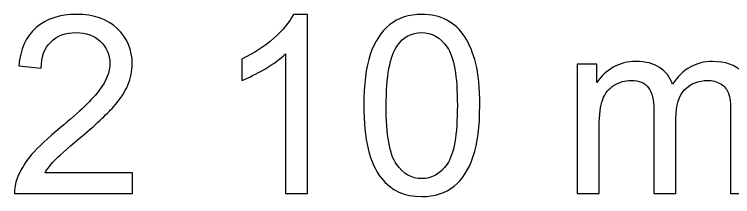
# Model space of a CAD drawing. Header units: centimetres. Extents: x -93 to 10, y -23 to 17.
# Drawn here: x -2.591 to 2.295, y 2.101 to 3.339 of the extents above; entities that cross this region are included whole.
import ezdxf

# ---------------------------------------------------------------- set-up
doc = ezdxf.new("R2010")
doc.units = ezdxf.units.CM
doc.header["$MEASUREMENT"] = 0
doc.layers.add('CASE_LAYER', color=7, linetype='Continuous')

msp = doc.modelspace()

# ---------------------------------------------------------------- linework, layer by layer
at = {"layer": 'CASE_LAYER', "color": 250}
for points, knots in [([(-1.78764, 2.26356), (-1.78764, 2.26356), (-1.78764, 2.12132), (-1.78764, 2.12132), (-1.78764, 2.12132), (-2.59028, 2.12132), (-2.59028, 2.12132), (-2.59141, 2.15716), (-2.58549, 2.19159), (-2.57279, 2.2249), (-2.55218, 2.27936), (-2.51916, 2.33327), (-2.47373, 2.38604), (-2.42829, 2.43882), (-2.36338, 2.49978), (-2.27899, 2.56892), (-2.14776, 2.67701), (-2.05858, 2.76253), (-2.01201, 2.82575), (-1.96516, 2.88896), (-1.94174, 2.94879), (-1.94174, 3.00524), (-1.94174, 3.06422), (-1.9629, 3.11389), (-2.00524, 3.15453), (-2.04757, 3.19489), (-2.10289, 3.21521), (-2.1709, 3.21521), (-2.24287, 3.21521), (-2.30044, 3.19376), (-2.34362, 3.15086), (-2.3868, 3.10825), (-2.40853, 3.04898), (-2.4091, 2.97307), (-2.4091, 2.97307), (-2.5615, 2.9883), (-2.5615, 2.9883), (-2.55105, 3.10232), (-2.51154, 3.18925), (-2.44325, 3.24908), (-2.37467, 3.30891), (-2.28294, 3.33882), (-2.16752, 3.33882), (-2.05124, 3.33882), (-1.95895, 3.30665), (-1.89122, 3.24202), (-1.8232, 3.17739), (-1.78934, 3.09724), (-1.78934, 3.00185), (-1.78934, 2.95331), (-1.79922, 2.90561), (-1.81925, 2.85877), (-1.83901, 2.81163), (-1.87203, 2.76225), (-1.91803, 2.71032), (-1.96432, 2.65867), (-2.0408, 2.58727), (-2.14748, 2.49696), (-2.23694, 2.42189), (-2.29452, 2.37109), (-2.31992, 2.34428), (-2.34532, 2.31746), (-2.3662, 2.29065), (-2.38285, 2.26356), (-2.38285, 2.26356), (-1.78764, 2.26356), (-1.78764, 2.26356)], [0, 0, 0, 0, 0.0454545, 0.0454545, 0.0454545, 0.0909091, 0.0909091, 0.0909091, 0.1363636, 0.1363636, 0.1363636, 0.1818182, 0.1818182, 0.1818182, 0.2272727, 0.2272727, 0.2272727, 0.2727273, 0.2727273, 0.2727273, 0.3181818, 0.3181818, 0.3181818, 0.3636364, 0.3636364, 0.3636364, 0.4090909, 0.4090909, 0.4090909, 0.4545455, 0.4545455, 0.4545455, 0.5, 0.5, 0.5, 0.5454545, 0.5454545, 0.5454545, 0.5909091, 0.5909091, 0.5909091, 0.6363636, 0.6363636, 0.6363636, 0.6818182, 0.6818182, 0.6818182, 0.7272727, 0.7272727, 0.7272727, 0.7727273, 0.7727273, 0.7727273, 0.8181818, 0.8181818, 0.8181818, 0.8636364, 0.8636364, 0.8636364, 0.9090909, 0.9090909, 0.9090909, 0.9545455, 0.9545455, 0.9545455, 1, 1, 1, 1]), ([(-0.59724, 2.12132), (-0.59724, 2.12132), (-0.74625, 2.12132), (-0.74625, 2.12132), (-0.74625, 2.12132), (-0.74625, 3.07015), (-0.74625, 3.07015), (-0.7821, 3.03572), (-0.82923, 3.00157), (-0.88737, 2.96742), (-0.9455, 2.93327), (-0.998, 2.90759), (-1.04428, 2.89066), (-1.04428, 2.89066), (-1.04428, 3.03459), (-1.04428, 3.03459), (-0.96102, 3.07354), (-0.88821, 3.12095), (-0.82584, 3.17683), (-0.76347, 3.23243), (-0.71916, 3.28633), (-0.6932, 3.33882), (-0.6932, 3.33882), (-0.59724, 3.33882), (-0.59724, 3.33882), (-0.59724, 3.33882), (-0.59724, 2.12132), (-0.59724, 2.12132)], [0, 0, 0, 0, 0.1111111, 0.1111111, 0.1111111, 0.2222222, 0.2222222, 0.2222222, 0.3333333, 0.3333333, 0.3333333, 0.4444444, 0.4444444, 0.4444444, 0.5555556, 0.5555556, 0.5555556, 0.6666667, 0.6666667, 0.6666667, 0.7777778, 0.7777778, 0.7777778, 0.8888889, 0.8888889, 0.8888889, 1, 1, 1, 1]), ([(-0.21427, 2.71963), (-0.21427, 2.86272), (-0.19959, 2.97843), (-0.17024, 3.06592), (-0.14061, 3.15369), (-0.09687, 3.22114), (-0.03873, 3.26827), (0.01913, 3.3154), (0.09222, 3.33882), (0.18028, 3.33882), (0.24519, 3.33882), (0.3022, 3.32584), (0.35158, 3.2996), (0.40069, 3.27335), (0.44133, 3.23553), (0.47294, 3.18614), (0.50455, 3.13704), (0.52938, 3.07692), (0.54745, 3.00608), (0.56579, 2.93525), (0.57482, 2.83957), (0.57482, 2.71963), (0.57482, 2.57739), (0.56015, 2.46224), (0.53108, 2.37476), (0.50201, 2.28698), (0.45826, 2.21953), (0.40013, 2.17212), (0.34227, 2.12471), (0.26889, 2.101), (0.18028, 2.101), (0.06372, 2.101), (-0.028, 2.14249), (-0.09461, 2.22574), (-0.17448, 2.32734), (-0.21427, 2.49188), (-0.21427, 2.71963)], [0, 0, 0, 0, 0.0833333, 0.0833333, 0.0833333, 0.1666667, 0.1666667, 0.1666667, 0.25, 0.25, 0.25, 0.3333333, 0.3333333, 0.3333333, 0.4166667, 0.4166667, 0.4166667, 0.5, 0.5, 0.5, 0.5833333, 0.5833333, 0.5833333, 0.6666667, 0.6666667, 0.6666667, 0.75, 0.75, 0.75, 0.8333333, 0.8333333, 0.8333333, 0.9166667, 0.9166667, 0.9166667, 1, 1, 1, 1]), ([(-0.06187, 2.71907), (-0.06187, 2.51953), (-0.03873, 2.38689), (0.00784, 2.32142), (0.0544, 2.25566), (0.11198, 2.22292), (0.18028, 2.22292), (0.24857, 2.22292), (0.30615, 2.25594), (0.35271, 2.3217), (0.39928, 2.38774), (0.42242, 2.5201), (0.42242, 2.71907), (0.42242, 2.9186), (0.39928, 3.05124), (0.35271, 3.11672), (0.30643, 3.18247), (0.24829, 3.21521), (0.17858, 3.21521), (0.11028, 3.21521), (0.05553, 3.18614), (0.01461, 3.12829), (-0.03647, 3.05463), (-0.06187, 2.91803), (-0.06187, 2.71907)], [0, 0, 0, 0, 0.125, 0.125, 0.125, 0.25, 0.25, 0.25, 0.375, 0.375, 0.375, 0.5, 0.5, 0.5, 0.625, 0.625, 0.625, 0.75, 0.75, 0.75, 0.875, 0.875, 0.875, 1, 1, 1, 1]), ([(1.2386, 2.12132), (1.2386, 2.12132), (1.2386, 3.00016), (1.2386, 3.00016), (1.2386, 3.00016), (1.37237, 3.00016), (1.37237, 3.00016), (1.37237, 3.00016), (1.37237, 2.87598), (1.37237, 2.87598), (1.39975, 2.91888), (1.43644, 2.95359), (1.48216, 2.97956), (1.52788, 3.0058), (1.57981, 3.01878), (1.63823, 3.01878), (1.70314, 3.01878), (1.75648, 3.00524), (1.79796, 2.97843), (1.83945, 2.95133), (1.8688, 2.9138), (1.88573, 2.86526), (1.95573, 2.9677), (2.04632, 3.01878), (2.15808, 3.01878), (2.24557, 3.01878), (2.31302, 2.9948), (2.35987, 2.94654), (2.407, 2.89828), (2.4307, 2.82405), (2.4307, 2.72386), (2.4307, 2.72386), (2.4307, 2.12132), (2.4307, 2.12132), (2.4307, 2.12132), (2.28169, 2.12132), (2.28169, 2.12132), (2.28169, 2.12132), (2.28169, 2.67447), (2.28169, 2.67447), (2.28169, 2.73374), (2.27661, 2.77664), (2.26702, 2.80289), (2.25742, 2.82913), (2.23992, 2.85002), (2.21424, 2.8661), (2.18884, 2.88219), (2.15892, 2.89009), (2.12478, 2.89009), (2.06269, 2.89009), (2.01132, 2.86949), (1.9704, 2.82857), (1.92948, 2.78736), (1.90916, 2.72161), (1.90916, 2.63129), (1.90916, 2.63129), (1.90916, 2.12132), (1.90916, 2.12132), (1.90916, 2.12132), (1.76015, 2.12132), (1.76015, 2.12132), (1.76015, 2.12132), (1.76015, 2.69169), (1.76015, 2.69169), (1.76015, 2.75773), (1.74801, 2.8074), (1.72374, 2.84042), (1.69947, 2.87344), (1.65967, 2.89009), (1.60464, 2.89009), (1.56287, 2.89009), (1.52421, 2.87909), (1.48865, 2.85707), (1.45309, 2.83506), (1.42741, 2.80289), (1.41132, 2.76027), (1.39552, 2.71794), (1.38761, 2.65669), (1.38761, 2.57683), (1.38761, 2.57683), (1.38761, 2.12132), (1.38761, 2.12132), (1.38761, 2.12132), (1.2386, 2.12132), (1.2386, 2.12132)], [0, 0, 0, 0, 0.0357143, 0.0357143, 0.0357143, 0.0714286, 0.0714286, 0.0714286, 0.1071429, 0.1071429, 0.1071429, 0.1428571, 0.1428571, 0.1428571, 0.1785714, 0.1785714, 0.1785714, 0.2142857, 0.2142857, 0.2142857, 0.25, 0.25, 0.25, 0.2857143, 0.2857143, 0.2857143, 0.3214286, 0.3214286, 0.3214286, 0.3571429, 0.3571429, 0.3571429, 0.3928571, 0.3928571, 0.3928571, 0.4285714, 0.4285714, 0.4285714, 0.4642857, 0.4642857, 0.4642857, 0.5, 0.5, 0.5, 0.5357143, 0.5357143, 0.5357143, 0.5714286, 0.5714286, 0.5714286, 0.6071429, 0.6071429, 0.6071429, 0.6428571, 0.6428571, 0.6428571, 0.6785714, 0.6785714, 0.6785714, 0.7142857, 0.7142857, 0.7142857, 0.75, 0.75, 0.75, 0.7857143, 0.7857143, 0.7857143, 0.8214286, 0.8214286, 0.8214286, 0.8571429, 0.8571429, 0.8571429, 0.8928571, 0.8928571, 0.8928571, 0.9285714, 0.9285714, 0.9285714, 0.9642857, 0.9642857, 0.9642857, 1, 1, 1, 1])]:
    msp.add_open_spline(points, degree=3, knots=knots, dxfattribs=at)

doc.saveas('drawing.dxf')
